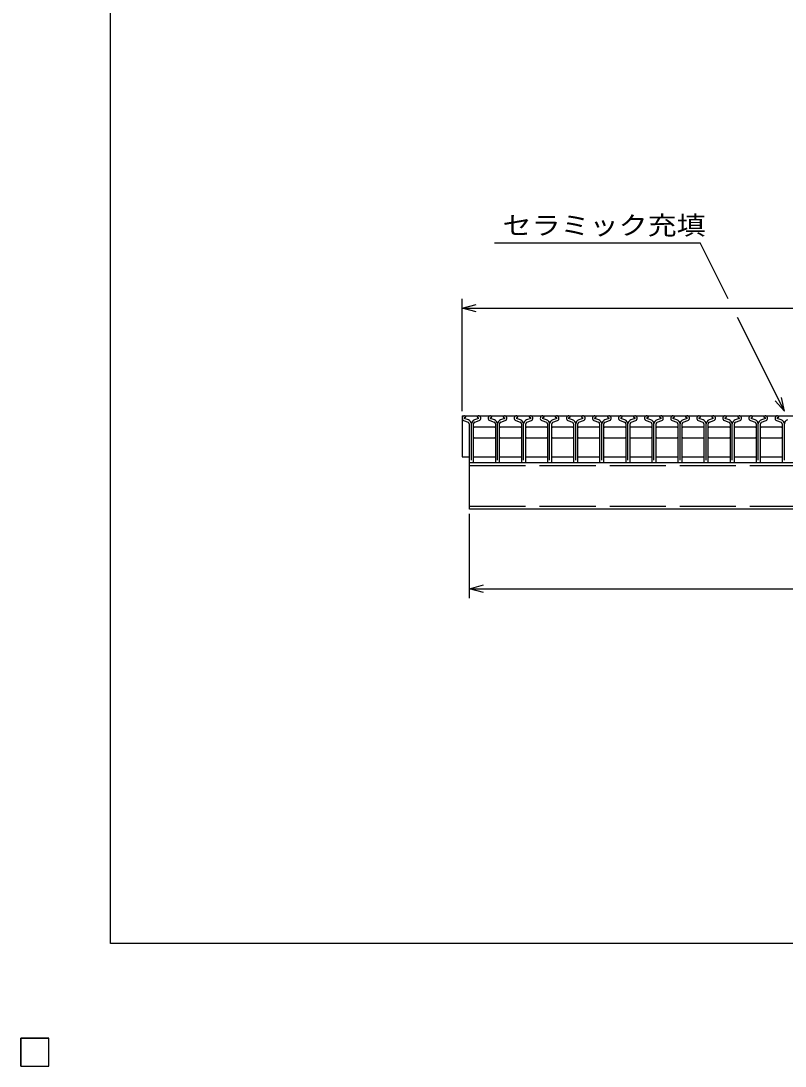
# Model space of a CAD drawing. Units: millimetres on the paper, scale 1:10. Extents: x 0 to 356, y 0 to 233.
# Drawn here: x 0 to 81.8, y 0.2 to 112 of the extents above; entities that cross this region are included whole.
import ezdxf
from ezdxf.enums import TextEntityAlignment as Align

# ---------------------------------------------------------------- set-up
doc = ezdxf.new("R2010")
doc.units = ezdxf.units.MM
doc.linetypes.add('DASHED', pattern=[7.5, 6, -1.5])
for name, color, linetype, lineweight in [('0_2', 150, 'Continuous', 25), ('16', 3, 'Continuous', 25), ('22', 2, 'Continuous', 25)]:
    doc.layers.add(name, color=color, linetype=linetype, lineweight=lineweight)
doc.styles.add('ベクトル', font='')
doc.styles.get('ベクトル').set_extended_font_data('ベクトル')

msp = doc.modelspace()

# ---------------------------------------------------------------- linework, layer by layer
at = {"layer": '0_2'}
for p, q in [((9.6, 13.35), (9.6, 233.35)), ((355.6, 13.35), (9.6, 13.35))]:
    msp.add_line(p, q, dxfattribs=at)
at = {"layer": '16'}
for p, q in [((47.2, 69.8), (146.8, 69.8)), ((47.2, 69.8), (47.2, 65.4)), ((47.87, 69.347), (47.438, 69.499)), ((47.454, 69.569), (47.598, 69.639)), ((47.598, 69.639), (47.598, 69.662)), ((48.96, 69.499), (48.528, 69.347)), ((48.8, 69.662), (48.8, 69.639)), ((48.8, 69.639), (48.944, 69.569)), ((50.66, 69.347), (50.228, 69.499)), ((50.244, 69.569), (50.388, 69.639)), ((50.388, 69.639), (50.388, 69.662)), ((51.75, 69.499), (51.318, 69.347)), ((51.59, 69.662), (51.59, 69.639)), ((51.59, 69.639), (51.734, 69.569)), ((53.45, 69.347), (53.018, 69.499)), ((53.034, 69.569), (53.178, 69.639)), ((53.178, 69.639), (53.178, 69.662)), ((54.54, 69.499), (54.108, 69.347)), ((54.38, 69.662), (54.38, 69.639)), ((54.38, 69.639), (54.524, 69.569)), ((56.24, 69.347), (55.808, 69.499)), ((55.824, 69.569), (55.968, 69.639)), ((55.968, 69.639), (55.968, 69.662)), ((57.33, 69.499), (56.898, 69.347)), ((57.17, 69.662), (57.17, 69.639)), ((57.17, 69.639), (57.314, 69.569)), ((59.03, 69.347), (58.598, 69.499)), ((58.614, 69.569), (58.758, 69.639)), ((58.758, 69.639), (58.758, 69.662)), ((60.12, 69.499), (59.688, 69.347)), ((59.96, 69.662), (59.96, 69.639)), ((59.96, 69.639), (60.104, 69.569)), ((61.82, 69.347), (61.388, 69.499)), ((61.404, 69.569), (61.548, 69.639)), ((61.548, 69.639), (61.548, 69.662)), ((62.91, 69.499), (62.478, 69.347)), ((62.75, 69.662), (62.75, 69.639)), ((62.75, 69.639), (62.894, 69.569)), ((64.61, 69.347), (64.178, 69.499)), ((64.194, 69.569), (64.338, 69.639)), ((64.338, 69.639), (64.338, 69.662)), ((65.7, 69.499), (65.268, 69.347)), ((65.54, 69.662), (65.54, 69.639)), ((65.54, 69.639), (65.684, 69.569)), ((67.4, 69.347), (66.968, 69.499)), ((66.984, 69.569), (67.128, 69.639)), ((67.128, 69.639), (67.128, 69.662)), ((68.49, 69.499), (68.058, 69.347)), ((68.33, 69.662), (68.33, 69.639)), ((68.33, 69.639), (68.474, 69.569)), ((70.19, 69.347), (69.758, 69.499)), ((69.774, 69.569), (69.918, 69.639)), ((69.918, 69.639), (69.918, 69.662)), ((71.28, 69.499), (70.848, 69.347)), ((71.12, 69.662), (71.12, 69.639)), ((71.12, 69.639), (71.264, 69.569)), ((72.98, 69.347), (72.548, 69.499)), ((72.564, 69.569), (72.708, 69.639)), ((72.708, 69.639), (72.708, 69.662)), ((74.07, 69.499), (73.638, 69.347)), ((73.91, 69.662), (73.91, 69.639)), ((73.91, 69.639), (74.054, 69.569)), ((75.77, 69.347), (75.338, 69.499)), ((75.354, 69.569), (75.498, 69.639)), ((75.498, 69.639), (75.498, 69.662)), ((76.86, 69.499), (76.428, 69.347)), ((76.7, 69.662), (76.7, 69.639)), ((76.7, 69.639), (76.844, 69.569)), ((78.56, 69.347), (78.128, 69.499)), ((78.144, 69.569), (78.288, 69.639)), ((78.288, 69.639), (78.288, 69.662)), ((79.65, 69.499), (79.218, 69.347)), ((79.49, 69.662), (79.49, 69.639)), ((79.49, 69.639), (79.634, 69.569)), ((81.35, 69.347), (80.918, 69.499)), ((80.934, 69.569), (81.078, 69.639)), ((81.078, 69.639), (81.078, 69.662)), ((47.362, 69.282), (47.849, 69.111)), ((47.969, 68.941), (47.969, 64.869)), ((48.2, 65.029), (48.2, 68.936)), ((48.425, 68.5), (48.525, 68.6)), ((48.429, 64.869), (48.429, 68.941)), ((48.525, 68.6), (50.665, 68.6)), ((48.549, 69.111), (49.036, 69.282)), ((50.152, 69.282), (50.639, 69.111)), ((50.665, 68.6), (50.765, 68.5)), ((50.759, 68.941), (50.759, 64.869)), ((50.99, 65.029), (50.99, 68.936)), ((51.215, 68.5), (51.315, 68.6)), ((51.219, 64.869), (51.219, 68.941)), ((51.315, 68.6), (53.455, 68.6)), ((51.339, 69.111), (51.826, 69.282)), ((52.942, 69.282), (53.429, 69.111)), ((53.455, 68.6), (53.555, 68.5)), ((53.549, 68.941), (53.549, 64.869)), ((53.78, 65.029), (53.78, 68.936)), ((54.005, 68.5), (54.105, 68.6)), ((54.009, 64.869), (54.009, 68.941)), ((54.105, 68.6), (56.245, 68.6)), ((54.129, 69.111), (54.616, 69.282)), ((55.732, 69.282), (56.219, 69.111)), ((56.245, 68.6), (56.345, 68.5)), ((56.339, 68.941), (56.339, 64.869)), ((56.57, 65.029), (56.57, 68.936)), ((56.795, 68.5), (56.895, 68.6)), ((56.799, 64.869), (56.799, 68.941)), ((56.895, 68.6), (59.035, 68.6)), ((56.919, 69.111), (57.406, 69.282)), ((58.522, 69.282), (59.009, 69.111)), ((59.035, 68.6), (59.135, 68.5)), ((59.129, 68.941), (59.129, 64.869)), ((59.36, 65.029), (59.36, 68.936)), ((59.585, 68.5), (59.685, 68.6)), ((59.589, 64.869), (59.589, 68.941)), ((59.685, 68.6), (61.825, 68.6)), ((59.709, 69.111), (60.196, 69.282)), ((61.312, 69.282), (61.799, 69.111)), ((61.825, 68.6), (61.925, 68.5)), ((61.919, 68.941), (61.919, 64.869)), ((62.15, 65.029), (62.15, 68.936)), ((62.375, 68.5), (62.475, 68.6)), ((62.379, 64.869), (62.379, 68.941)), ((62.475, 68.6), (64.615, 68.6)), ((62.499, 69.111), (62.986, 69.282)), ((64.102, 69.282), (64.589, 69.111)), ((64.615, 68.6), (64.715, 68.5)), ((64.709, 68.941), (64.709, 64.869)), ((64.94, 65.029), (64.94, 68.936)), ((65.165, 68.5), (65.265, 68.6)), ((65.169, 64.869), (65.169, 68.941)), ((65.265, 68.6), (67.405, 68.6)), ((65.289, 69.111), (65.776, 69.282)), ((66.892, 69.282), (67.379, 69.111)), ((67.405, 68.6), (67.505, 68.5)), ((67.499, 68.941), (67.499, 64.869)), ((67.73, 65.029), (67.73, 68.936)), ((67.955, 68.5), (68.055, 68.6)), ((67.959, 64.869), (67.959, 68.941)), ((68.055, 68.6), (70.195, 68.6)), ((68.079, 69.111), (68.566, 69.282)), ((69.682, 69.282), (70.169, 69.111)), ((70.195, 68.6), (70.295, 68.5)), ((70.289, 68.941), (70.289, 64.869)), ((70.52, 65.029), (70.52, 68.936)), ((70.745, 68.5), (70.845, 68.6)), ((70.749, 64.869), (70.749, 68.941)), ((70.845, 68.6), (72.985, 68.6)), ((70.869, 69.111), (71.356, 69.282)), ((72.472, 69.282), (72.959, 69.111)), ((72.985, 68.6), (73.085, 68.5)), ((73.079, 68.941), (73.079, 64.869)), ((73.31, 65.029), (73.31, 68.936)), ((73.535, 68.5), (73.635, 68.6)), ((73.539, 64.869), (73.539, 68.941)), ((73.635, 68.6), (75.775, 68.6)), ((73.659, 69.111), (74.146, 69.282)), ((75.262, 69.282), (75.749, 69.111)), ((75.775, 68.6), (75.875, 68.5)), ((75.869, 68.941), (75.869, 64.869)), ((76.1, 65.029), (76.1, 68.936)), ((76.325, 68.5), (76.425, 68.6)), ((76.329, 64.869), (76.329, 68.941)), ((76.425, 68.6), (78.565, 68.6)), ((76.449, 69.111), (76.936, 69.282)), ((78.052, 69.282), (78.539, 69.111)), ((78.565, 68.6), (78.665, 68.5)), ((78.659, 68.941), (78.659, 64.869)), ((78.89, 65.029), (78.89, 68.936)), ((79.115, 68.5), (79.215, 68.6)), ((79.119, 64.869), (79.119, 68.941)), ((79.215, 68.6), (81.355, 68.6)), ((79.239, 69.111), (79.726, 69.282)), ((80.842, 69.282), (81.329, 69.111)), ((81.355, 68.6), (81.455, 68.5)), ((81.449, 68.941), (81.449, 64.869)), ((81.68, 65.029), (81.68, 68.936)), ((48.525, 67.4), (48.425, 67.5)), ((50.665, 67.4), (48.525, 67.4)), ((50.765, 67.5), (50.665, 67.4)), ((51.315, 67.4), (51.215, 67.5)), ((53.455, 67.4), (51.315, 67.4)), ((53.555, 67.5), (53.455, 67.4)), ((54.105, 67.4), (54.005, 67.5)), ((56.245, 67.4), (54.105, 67.4)), ((56.345, 67.5), (56.245, 67.4)), ((56.895, 67.4), (56.795, 67.5)), ((59.035, 67.4), (56.895, 67.4)), ((59.135, 67.5), (59.035, 67.4)), ((59.685, 67.4), (59.585, 67.5)), ((61.825, 67.4), (59.685, 67.4)), ((61.925, 67.5), (61.825, 67.4)), ((62.475, 67.4), (62.375, 67.5)), ((64.615, 67.4), (62.475, 67.4)), ((64.715, 67.5), (64.615, 67.4)), ((65.265, 67.4), (65.165, 67.5)), ((67.405, 67.4), (65.265, 67.4)), ((67.505, 67.5), (67.405, 67.4)), ((68.055, 67.4), (67.955, 67.5)), ((70.195, 67.4), (68.055, 67.4)), ((70.295, 67.5), (70.195, 67.4)), ((70.845, 67.4), (70.745, 67.5)), ((72.985, 67.4), (70.845, 67.4)), ((73.085, 67.5), (72.985, 67.4)), ((73.635, 67.4), (73.535, 67.5)), ((75.775, 67.4), (73.635, 67.4)), ((75.875, 67.5), (75.775, 67.4)), ((76.425, 67.4), (76.325, 67.5)), ((78.565, 67.4), (76.425, 67.4)), ((78.665, 67.5), (78.565, 67.4)), ((79.215, 67.4), (79.115, 67.5)), ((81.355, 67.4), (79.215, 67.4)), ((81.455, 67.5), (81.355, 67.4)), ((47.2, 65.4), (47.97, 65.4)), ((48.43, 65.4), (50.76, 65.4)), ((51.22, 65.4), (53.55, 65.4)), ((54.01, 65.4), (56.34, 65.4)), ((56.8, 65.4), (59.13, 65.4)), ((59.59, 65.4), (61.92, 65.4)), ((62.38, 65.4), (64.71, 65.4)), ((65.17, 65.4), (67.5, 65.4)), ((67.96, 65.4), (70.29, 65.4)), ((70.75, 65.4), (73.08, 65.4)), ((73.54, 65.4), (75.87, 65.4)), ((76.33, 65.4), (78.66, 65.4)), ((79.12, 65.4), (81.45, 65.4)), ((48, 64.8), (146, 64.8)), ((48, 59.8), (48, 64.8)), ((48.039, 64.799), (48.359, 64.799)), ((50.829, 64.799), (51.149, 64.799)), ((53.619, 64.799), (53.939, 64.799)), ((56.409, 64.799), (56.729, 64.799)), ((59.199, 64.799), (59.519, 64.799)), ((61.989, 64.799), (62.309, 64.799)), ((64.779, 64.799), (65.099, 64.799)), ((67.569, 64.799), (67.889, 64.799)), ((70.359, 64.799), (70.679, 64.799)), ((73.149, 64.799), (73.469, 64.799)), ((75.939, 64.799), (76.259, 64.799)), ((78.729, 64.799), (79.049, 64.799)), ((81.519, 64.799), (81.839, 64.799)), ((146, 59.8), (48, 59.8)), ((0, 3.25), (3, 3.25)), ((0, 0.25), (0, 3.25)), ((0, 3.25), (3, 3.25)), ((0, 0.25), (0, 3.25)), ((0, 3.25), (3, 3.25)), ((0, 0.25), (0, 3.25)), ((0, 3.25), (3, 3.25)), ((0, 0.25), (0, 3.25)), ((0, 3.25), (3, 3.25)), ((0, 0.25), (0, 3.25)), ((3, 0.25), (3, 3.25)), ((3, 0.25), (3, 3.25)), ((3, 0.25), (3, 3.25)), ((3, 0.25), (3, 3.25)), ((3, 0.25), (3, 3.25)), ((0, 0.25), (3, 0.25)), ((0, 0.25), (3, 0.25)), ((0, 0.25), (3, 0.25)), ((0, 0.25), (3, 0.25)), ((0, 0.25), (3, 0.25))]:
    msp.add_line(p, q, dxfattribs=at)
at = {"layer": '16', "linetype": 'DASHED'}
for p, q in [((48, 64.48), (146, 64.48)), ((48, 60.12), (146, 60.12))]:
    msp.add_line(p, q, dxfattribs=at)
at = {"layer": '16'}
for centre, radius, start, end in [((47.469, 69.53), 0.27, 90.98, 246.68), ((47.471, 69.528), 0.044, 111.91, 222.33), ((47.453, 69.655), 0.145, 2.5, 85.55), ((47.741, 68.906), 0.46, 3.78, 73.7), ((48.657, 68.906), 0.46, 106.3, 176.22), ((48.945, 69.655), 0.145, 94.45, 177.5), ((48.929, 69.53), 0.27, 293.32, 89.02002), ((48.927, 69.528), 0.044, 317.67, 68.08999), ((50.259, 69.53), 0.27, 90.98, 246.68), ((50.261, 69.528), 0.044, 111.91, 222.33), ((50.243, 69.655), 0.145, 2.5, 85.55), ((50.531, 68.906), 0.46, 3.78, 73.7), ((51.447, 68.906), 0.46, 106.3, 176.22), ((51.735, 69.655), 0.145, 94.45, 177.5), ((51.719, 69.53), 0.27, 293.32, 89.02002), ((51.717, 69.528), 0.044, 317.67, 68.08999), ((53.049, 69.53), 0.27, 90.98, 246.68), ((53.051, 69.528), 0.044, 111.91, 222.33), ((53.033, 69.655), 0.145, 2.5, 85.55), ((53.321, 68.906), 0.46, 3.78, 73.7), ((54.237, 68.906), 0.46, 106.3, 176.22), ((54.525, 69.655), 0.145, 94.45, 177.5), ((54.509, 69.53), 0.27, 293.32, 89.02002), ((54.507, 69.528), 0.044, 317.67, 68.08999), ((55.839, 69.53), 0.27, 90.98, 246.68), ((55.841, 69.528), 0.044, 111.91, 222.33), ((55.823, 69.655), 0.145, 2.5, 85.55), ((56.111, 68.906), 0.46, 3.78, 73.7), ((57.027, 68.906), 0.46, 106.3, 176.22), ((57.315, 69.655), 0.145, 94.45, 177.5), ((57.299, 69.53), 0.27, 293.32, 89.02002), ((57.297, 69.528), 0.044, 317.67, 68.08999), ((58.629, 69.53), 0.27, 90.98, 246.68), ((58.631, 69.528), 0.044, 111.91, 222.33), ((58.613, 69.655), 0.145, 2.5, 85.55), ((58.901, 68.906), 0.46, 3.78, 73.7), ((59.817, 68.906), 0.46, 106.3, 176.22), ((60.105, 69.655), 0.145, 94.45, 177.5), ((60.089, 69.53), 0.27, 293.32, 89.02002), ((60.087, 69.528), 0.044, 317.67, 68.08999), ((61.419, 69.53), 0.27, 90.98, 246.68), ((61.421, 69.528), 0.044, 111.91, 222.33), ((61.403, 69.655), 0.145, 2.5, 85.55), ((61.691, 68.906), 0.46, 3.78, 73.7), ((62.607, 68.906), 0.46, 106.3, 176.22), ((62.895, 69.655), 0.145, 94.45, 177.5), ((62.879, 69.53), 0.27, 293.32, 89.02002), ((62.877, 69.528), 0.044, 317.67, 68.08999), ((64.209, 69.53), 0.27, 90.98, 246.68), ((64.211, 69.528), 0.044, 111.91, 222.33), ((64.193, 69.655), 0.145, 2.5, 85.55), ((64.481, 68.906), 0.46, 3.78, 73.7), ((65.397, 68.906), 0.46, 106.3, 176.22), ((65.685, 69.655), 0.145, 94.45, 177.5), ((65.669, 69.53), 0.27, 293.32, 89.02002), ((65.667, 69.528), 0.044, 317.67, 68.08999), ((66.999, 69.53), 0.27, 90.98, 246.68), ((67.001, 69.528), 0.044, 111.91, 222.33), ((66.983, 69.655), 0.145, 2.5, 85.55), ((67.271, 68.906), 0.46, 3.78, 73.7), ((68.187, 68.906), 0.46, 106.3, 176.22), ((68.475, 69.655), 0.145, 94.45, 177.5), ((68.459, 69.53), 0.27, 293.32, 89.02002), ((68.457, 69.528), 0.044, 317.67, 68.08999), ((69.789, 69.53), 0.27, 90.98, 246.68), ((69.791, 69.528), 0.044, 111.91, 222.33), ((69.773, 69.655), 0.145, 2.5, 85.55), ((70.061, 68.906), 0.46, 3.78, 73.7), ((70.977, 68.906), 0.46, 106.3, 176.22), ((71.265, 69.655), 0.145, 94.45, 177.5), ((71.249, 69.53), 0.27, 293.32, 89.02002), ((71.247, 69.528), 0.044, 317.67, 68.08999), ((72.579, 69.53), 0.27, 90.98, 246.68), ((72.581, 69.528), 0.044, 111.91, 222.33), ((72.563, 69.655), 0.145, 2.5, 85.55), ((72.851, 68.906), 0.46, 3.78, 73.7), ((73.767, 68.906), 0.46, 106.3, 176.22), ((74.055, 69.655), 0.145, 94.45, 177.5), ((74.039, 69.53), 0.27, 293.32, 89.02002), ((74.037, 69.528), 0.044, 317.67, 68.08999), ((75.369, 69.53), 0.27, 90.98, 246.68), ((75.371, 69.528), 0.044, 111.91, 222.33), ((75.353, 69.655), 0.145, 2.5, 85.55), ((75.641, 68.906), 0.46, 3.78, 73.7), ((76.557, 68.906), 0.46, 106.3, 176.22), ((76.845, 69.655), 0.145, 94.45, 177.5), ((76.829, 69.53), 0.27, 293.32, 89.02002), ((76.827, 69.528), 0.044, 317.67, 68.08999), ((78.159, 69.53), 0.27, 90.98, 246.68), ((78.161, 69.528), 0.044, 111.91, 222.33), ((78.143, 69.655), 0.145, 2.5, 85.55), ((78.431, 68.906), 0.46, 3.78, 73.7), ((79.347, 68.906), 0.46, 106.3, 176.22), ((79.635, 69.655), 0.145, 94.45, 177.5), ((79.619, 69.53), 0.27, 293.32, 89.02002), ((79.617, 69.528), 0.044, 317.67, 68.08999), ((80.949, 69.53), 0.27, 90.98, 246.68), ((80.951, 69.528), 0.044, 111.91, 222.33), ((80.933, 69.655), 0.145, 2.5, 85.55), ((81.221, 68.906), 0.46, 3.78, 73.7), ((82.137, 68.906), 0.46, 106.3, 176.22), ((47.789, 68.941), 0.18, 0, 70.58), ((48.609, 68.941), 0.18, 109.42, 180), ((50.579, 68.941), 0.18, 0, 70.58), ((51.399, 68.941), 0.18, 109.42, 180), ((53.369, 68.941), 0.18, 0, 70.58), ((54.189, 68.941), 0.18, 109.42, 180), ((56.159, 68.941), 0.18, 0, 70.58), ((56.979, 68.941), 0.18, 109.42, 180), ((58.949, 68.941), 0.18, 0, 70.58), ((59.769, 68.941), 0.18, 109.42, 180), ((61.739, 68.941), 0.18, 0, 70.58), ((62.559, 68.941), 0.18, 109.42, 180), ((64.529, 68.941), 0.18, 0, 70.58), ((65.349, 68.941), 0.18, 109.42, 180), ((67.319, 68.941), 0.18, 0, 70.58), ((68.139, 68.941), 0.18, 109.42, 180), ((70.109, 68.941), 0.18, 0, 70.58), ((70.929, 68.941), 0.18, 109.42, 180), ((72.899, 68.941), 0.18, 0, 70.58), ((73.719, 68.941), 0.18, 109.42, 180), ((75.689, 68.941), 0.18, 0, 70.58), ((76.509, 68.941), 0.18, 109.42, 180), ((78.479, 68.941), 0.18, 0, 70.58), ((79.299, 68.941), 0.18, 109.42, 180), ((81.269, 68.941), 0.18, 0, 70.58), ((48.039, 64.869), 0.07, 180, 270), ((48.359, 64.869), 0.07, 270, 0), ((50.829, 64.869), 0.07, 180, 270), ((51.149, 64.869), 0.07, 270, 0), ((53.619, 64.869), 0.07, 180, 270), ((53.939, 64.869), 0.07, 270, 0), ((56.409, 64.869), 0.07, 180, 270), ((56.729, 64.869), 0.07, 270, 0), ((59.199, 64.869), 0.07, 180, 270), ((59.519, 64.869), 0.07, 270, 0), ((61.989, 64.869), 0.07, 180, 270), ((62.309, 64.869), 0.07, 270, 0), ((64.779, 64.869), 0.07, 180, 270), ((65.099, 64.869), 0.07, 270, 0), ((67.569, 64.869), 0.07, 180, 270), ((67.889, 64.869), 0.07, 270, 0), ((70.359, 64.869), 0.07, 180, 270), ((70.679, 64.869), 0.07, 270, 0), ((73.149, 64.869), 0.07, 180, 270), ((73.469, 64.869), 0.07, 270, 0), ((75.939, 64.869), 0.07, 180, 270), ((76.259, 64.869), 0.07, 270, 0), ((78.729, 64.869), 0.07, 180, 270), ((79.049, 64.869), 0.07, 270, 0), ((81.519, 64.869), 0.07, 180, 270)]:
    msp.add_arc(centre, radius, start, end, dxfattribs=at)
at = {"layer": '22', "color": 4}
for p, q in [((50.68, 88.3), (72.68, 88.3)), ((75.68, 82.3), (72.68, 88.3)), ((47.2, 70.3), (47.2, 82.3)), ((47.2, 81.3), (48.7, 81.7)), ((48.7, 80.9), (47.2, 81.3)), ((47.2, 81.3), (146.8, 81.3)), ((81.68, 70.3), (76.68, 80.3)), ((81.68, 70.3), (81.38, 71.76)), ((81.68, 70.3), (80.68, 71.4)), ((48, 50.3), (48, 59.3)), ((48, 51.3), (49.5, 51.7)), ((49.5, 50.9), (48, 51.3)), ((48, 51.3), (146, 51.3))]:
    msp.add_line(p, q, dxfattribs=at)
at = {"layer": '22'}
for p, q in [((3, 3.25), (0, 3.25)), ((0, 3.25), (0, 0.25)), ((3, 3.25), (0, 3.25)), ((0, 3.25), (0, 0.25)), ((3, 3.25), (0, 3.25)), ((0, 3.25), (0, 0.25)), ((3, 0.25), (3, 3.25)), ((3, 0.25), (3, 3.25)), ((3, 0.25), (3, 3.25)), ((0, 0.25), (3, 0.25)), ((0, 0.25), (3, 0.25)), ((0, 0.25), (3, 0.25))]:
    msp.add_line(p, q, dxfattribs=at)

# ---------------------------------------------------------------- texts
at = {"layer": '22', "style": 'ベクトル', "width": 1.15}
msp.add_text('セラミック充填', height=1.979, dxfattribs=at).set_placement((51.53, 90.15), align=Align.MIDDLE_LEFT)

doc.saveas('drawing.dxf')
